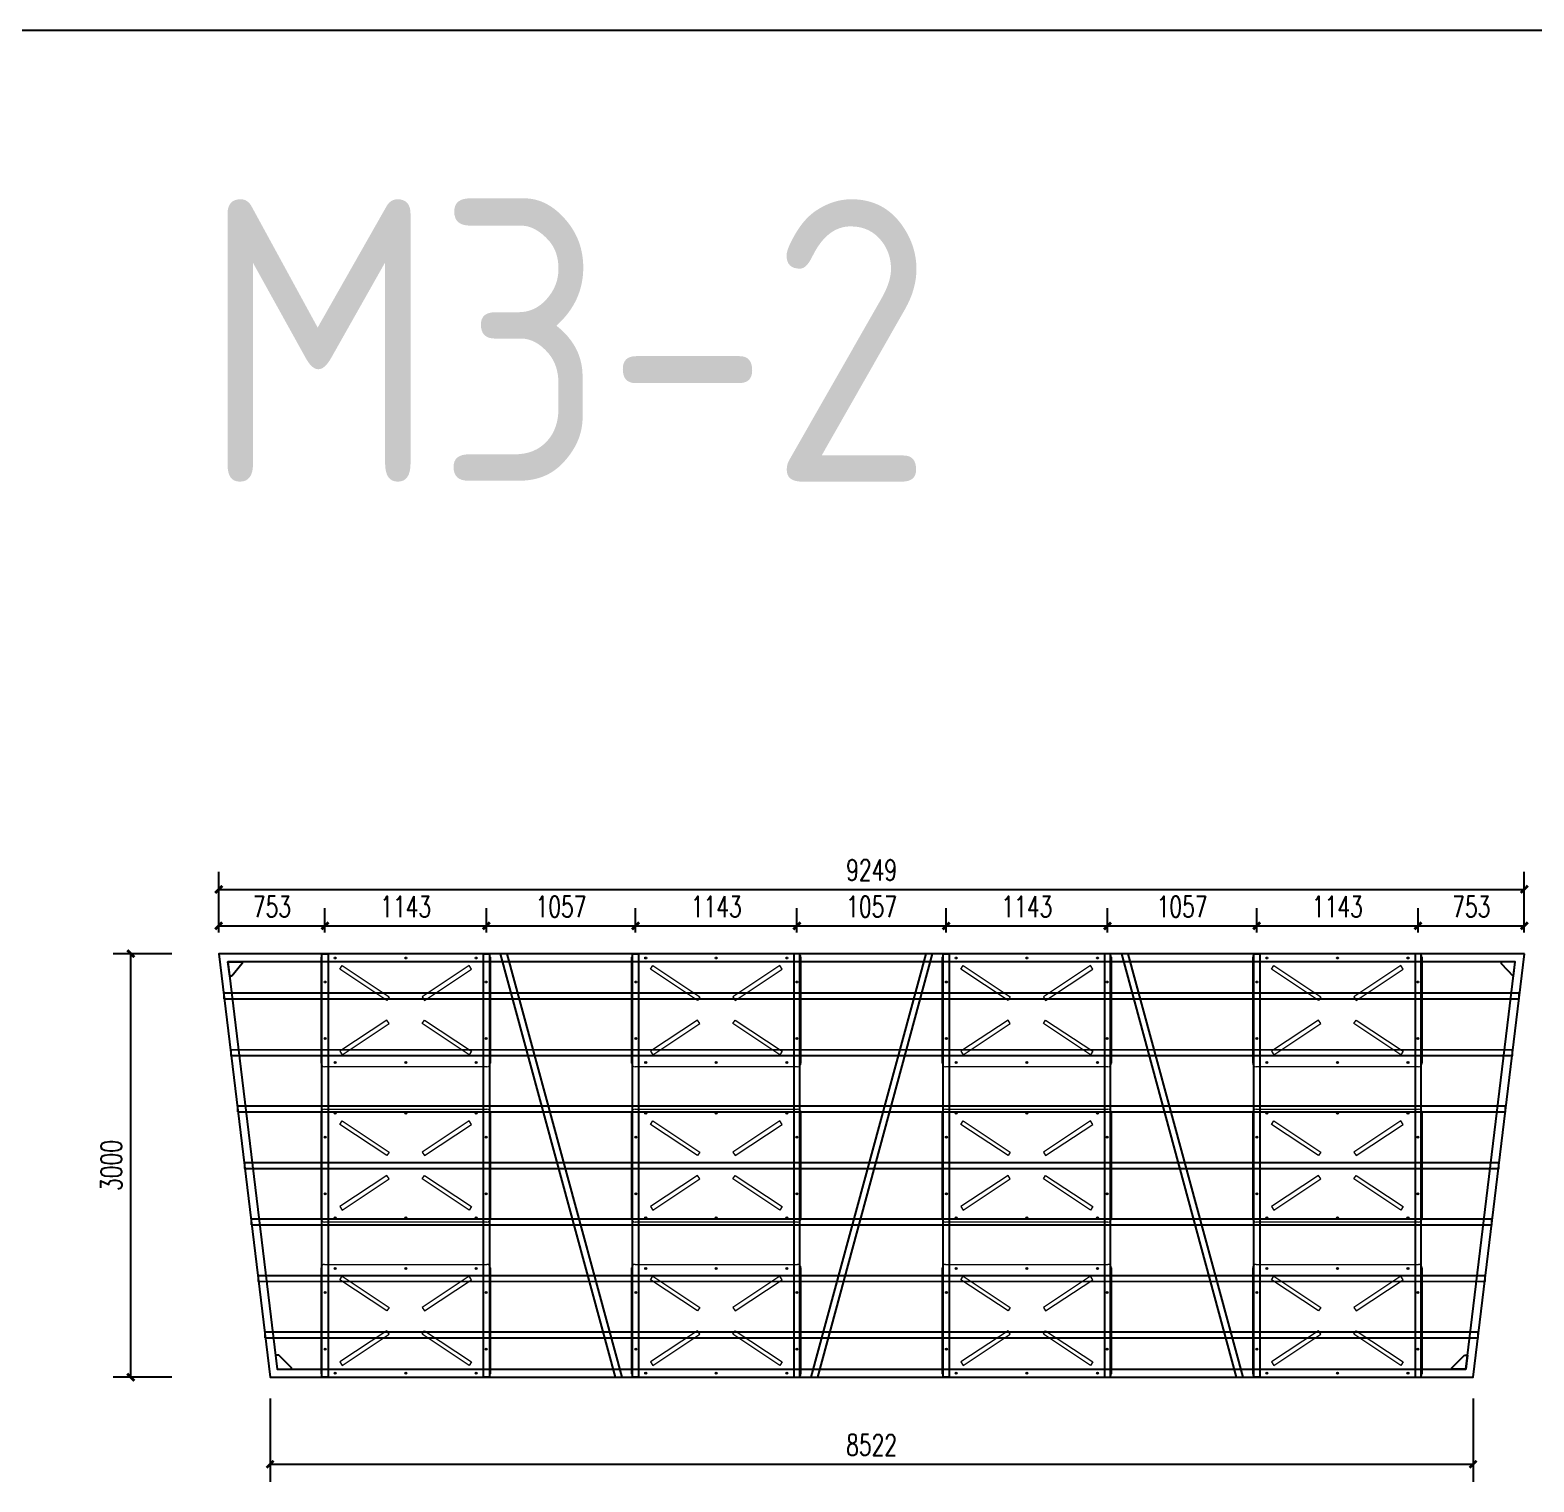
# Model space of a CAD drawing. Extents: x 1254079 to 1500931, y -102737 to 142253.
# Drawn here: x 1311706 to 1322359, y 22283 to 32566 of the extents above; entities that cross this region are included whole.
import ezdxf

# ---------------------------------------------------------------- set-up
doc = ezdxf.new("R2010")
doc.units = 0
doc.header["$LTSCALE"] = 1000
doc.header["$MEASUREMENT"] = 0
for name, color, linetype in [('14#槽钢', 3, 'Continuous'), ('PUB_DIM', 3, 'Continuous'), ('PUB_TEXT', 7, 'Continuous'), ('W-float bowl浮筒', 253, 'Continuous'), ('W-FLOAT_BOWL浮筒', 253, 'Continuous'), ('W-STEEL_FRAME钢架', 3, 'Continuous'), ('W-STEEL_KEEL钢龙骨', 5, 'Continuous')]:
    doc.layers.add(name, color=color, linetype=linetype)
doc.styles.add('_TCH_DIM_T3', font='SIMPLEX', dxfattribs={"width": 0.705882, "bigfont": 'GBCBIG'})
doc.styles.get("Standard").update_dxf_attribs({"font": 'gbenor.shx', "bigfont": 'gbcbig.shx'})
doc.dimstyles.new('_TCH_ARCH&&50', dxfattribs={"dimtxt": 148.75, "dimasz": 50, "dimexe": 125, "dimexo": 150, "dimgap": 63.125, "dimtad": 1, "dimdec": 0, "dimzin": 0, "dimdsep": 46, "dimtxsty": '_TCH_DIM_T3', "dimblk": 'ARCHTICK', "dimcen": 0.09, "dimclrt": 7, "dimazin": 2, "dimtfac": 1, "dimtdec": 0, "dimtix": 1, "dimtmove": 2, "dimatfit": 3, "dimfxl": 0, "dimtolj": 1, "dimtzin": 0, "dimarcsym": 0})

# ---------------------------------------------------------------- blocks, each defined once
blk = doc.blocks.new('_ArchTick')
at = {"color": 0, "linetype": 'ByBlock', "const_width": 0.4}
blk.add_lwpolyline([(-0.5, -0.5), (0.5, 0.5)], dxfattribs=at)
blk = doc.blocks.new('*D1054')
at = {"layer": 'Defpoints', "color": 0, "transparency": 16777216}
for p in [(1313795, 26221), (1313042, 26024), (1313795, 26024)]:
    blk.add_point(p, dxfattribs=at)
at = {"layer": 'PUB_DIM', "color": 0, "lineweight": -2, "transparency": 16777216}
for p, q in [((1313042, 26174), (1313042, 26346)), ((1313795, 26174), (1313795, 26346)), ((1313042, 26221), (1313795, 26221))]:
    blk.add_line(p, q, dxfattribs=at)
at = {"layer": 'PUB_DIM', "color": 0, "lineweight": -2, "transparency": 16777216, "xscale": 50, "yscale": 50, "zscale": 50, "rotation": 180}
blk.add_blockref('_ArchTick', (1313042, 26221), dxfattribs=at)
at = {"layer": 'PUB_DIM', "color": 0, "lineweight": -2, "transparency": 16777216, "xscale": 50, "yscale": 50, "zscale": 50}
blk.add_blockref('_ArchTick', (1313795, 26221), dxfattribs=at)
at = {"layer": 'PUB_DIM', "color": 7, "transparency": 16777216, "insert": (1313419, 26358), "char_height": 148.8, "attachment_point": 5, "style": '_TCH_DIM_T3'}
blk.add_mtext('\\A1;753', dxfattribs=at)
blk = doc.blocks.new('*D1055')
at = {"layer": 'Defpoints', "color": 0, "transparency": 16777216}
for p in [(1314938, 26221), (1313795, 26024), (1314938, 26024)]:
    blk.add_point(p, dxfattribs=at)
at = {"layer": 'PUB_DIM', "color": 0, "lineweight": -2, "transparency": 16777216}
for p, q in [((1313795, 26174), (1313795, 26346)), ((1314938, 26174), (1314938, 26346)), ((1313795, 26221), (1314938, 26221))]:
    blk.add_line(p, q, dxfattribs=at)
at = {"layer": 'PUB_DIM', "color": 0, "lineweight": -2, "transparency": 16777216, "xscale": 50, "yscale": 50, "zscale": 50, "rotation": 180}
blk.add_blockref('_ArchTick', (1313795, 26221), dxfattribs=at)
at = {"layer": 'PUB_DIM', "color": 0, "lineweight": -2, "transparency": 16777216, "xscale": 50, "yscale": 50, "zscale": 50}
blk.add_blockref('_ArchTick', (1314938, 26221), dxfattribs=at)
at = {"layer": 'PUB_DIM', "color": 7, "transparency": 16777216, "insert": (1314367, 26358), "char_height": 148.8, "attachment_point": 5, "style": '_TCH_DIM_T3'}
blk.add_mtext('\\A1;1143', dxfattribs=at)
blk = doc.blocks.new('*D1056')
at = {"layer": 'Defpoints', "color": 0, "transparency": 16777216}
for p in [(1315995, 26221), (1314938, 26024), (1315995, 26024)]:
    blk.add_point(p, dxfattribs=at)
at = {"layer": 'PUB_DIM', "color": 0, "lineweight": -2, "transparency": 16777216}
for p, q in [((1314938, 26174), (1314938, 26346)), ((1315995, 26174), (1315995, 26346)), ((1314938, 26221), (1315995, 26221))]:
    blk.add_line(p, q, dxfattribs=at)
at = {"layer": 'PUB_DIM', "color": 0, "lineweight": -2, "transparency": 16777216, "xscale": 50, "yscale": 50, "zscale": 50, "rotation": 180}
blk.add_blockref('_ArchTick', (1314938, 26221), dxfattribs=at)
at = {"layer": 'PUB_DIM', "color": 0, "lineweight": -2, "transparency": 16777216, "xscale": 50, "yscale": 50, "zscale": 50}
blk.add_blockref('_ArchTick', (1315995, 26221), dxfattribs=at)
at = {"layer": 'PUB_DIM', "color": 7, "transparency": 16777216, "insert": (1315467, 26358), "char_height": 148.8, "attachment_point": 5, "style": '_TCH_DIM_T3'}
blk.add_mtext('\\A1;1057', dxfattribs=at)
blk = doc.blocks.new('*D1057')
at = {"layer": 'Defpoints', "color": 0, "transparency": 16777216}
for p in [(1317138, 26221), (1315995, 26024), (1317138, 26024)]:
    blk.add_point(p, dxfattribs=at)
at = {"layer": 'PUB_DIM', "color": 0, "lineweight": -2, "transparency": 16777216}
for p, q in [((1315995, 26174), (1315995, 26346)), ((1317138, 26174), (1317138, 26346)), ((1315995, 26221), (1317138, 26221))]:
    blk.add_line(p, q, dxfattribs=at)
at = {"layer": 'PUB_DIM', "color": 0, "lineweight": -2, "transparency": 16777216, "xscale": 50, "yscale": 50, "zscale": 50, "rotation": 180}
blk.add_blockref('_ArchTick', (1315995, 26221), dxfattribs=at)
at = {"layer": 'PUB_DIM', "color": 0, "lineweight": -2, "transparency": 16777216, "xscale": 50, "yscale": 50, "zscale": 50}
blk.add_blockref('_ArchTick', (1317138, 26221), dxfattribs=at)
at = {"layer": 'PUB_DIM', "color": 7, "transparency": 16777216, "insert": (1316567, 26358), "char_height": 148.8, "attachment_point": 5, "style": '_TCH_DIM_T3'}
blk.add_mtext('\\A1;1143', dxfattribs=at)
blk = doc.blocks.new('*D1058')
at = {"layer": 'Defpoints', "color": 0, "transparency": 16777216}
for p in [(1318195, 26221), (1317138, 26024), (1318195, 26024)]:
    blk.add_point(p, dxfattribs=at)
at = {"layer": 'PUB_DIM', "color": 0, "lineweight": -2, "transparency": 16777216}
for p, q in [((1317138, 26174), (1317138, 26346)), ((1318195, 26174), (1318195, 26346)), ((1317138, 26221), (1318195, 26221))]:
    blk.add_line(p, q, dxfattribs=at)
at = {"layer": 'PUB_DIM', "color": 0, "lineweight": -2, "transparency": 16777216, "xscale": 50, "yscale": 50, "zscale": 50, "rotation": 180}
blk.add_blockref('_ArchTick', (1317138, 26221), dxfattribs=at)
at = {"layer": 'PUB_DIM', "color": 0, "lineweight": -2, "transparency": 16777216, "xscale": 50, "yscale": 50, "zscale": 50}
blk.add_blockref('_ArchTick', (1318195, 26221), dxfattribs=at)
at = {"layer": 'PUB_DIM', "color": 7, "transparency": 16777216, "insert": (1317667, 26358), "char_height": 148.8, "attachment_point": 5, "style": '_TCH_DIM_T3'}
blk.add_mtext('\\A1;1057', dxfattribs=at)
blk = doc.blocks.new('*D1059')
at = {"layer": 'Defpoints', "color": 0, "transparency": 16777216}
for p in [(1319338, 26221), (1318195, 26024), (1319338, 26024)]:
    blk.add_point(p, dxfattribs=at)
at = {"layer": 'PUB_DIM', "color": 0, "lineweight": -2, "transparency": 16777216}
for p, q in [((1318195, 26174), (1318195, 26346)), ((1319338, 26174), (1319338, 26346)), ((1318195, 26221), (1319338, 26221))]:
    blk.add_line(p, q, dxfattribs=at)
at = {"layer": 'PUB_DIM', "color": 0, "lineweight": -2, "transparency": 16777216, "xscale": 50, "yscale": 50, "zscale": 50, "rotation": 180}
blk.add_blockref('_ArchTick', (1318195, 26221), dxfattribs=at)
at = {"layer": 'PUB_DIM', "color": 0, "lineweight": -2, "transparency": 16777216, "xscale": 50, "yscale": 50, "zscale": 50}
blk.add_blockref('_ArchTick', (1319338, 26221), dxfattribs=at)
at = {"layer": 'PUB_DIM', "color": 7, "transparency": 16777216, "insert": (1318767, 26358), "char_height": 148.8, "attachment_point": 5, "style": '_TCH_DIM_T3'}
blk.add_mtext('\\A1;1143', dxfattribs=at)
blk = doc.blocks.new('*D1060')
at = {"layer": 'Defpoints', "color": 0, "transparency": 16777216}
for p in [(1320395, 26221), (1319338, 26024), (1320395, 26024)]:
    blk.add_point(p, dxfattribs=at)
at = {"layer": 'PUB_DIM', "color": 0, "lineweight": -2, "transparency": 16777216}
for p, q in [((1319338, 26174), (1319338, 26346)), ((1320395, 26174), (1320395, 26346)), ((1319338, 26221), (1320395, 26221))]:
    blk.add_line(p, q, dxfattribs=at)
at = {"layer": 'PUB_DIM', "color": 0, "lineweight": -2, "transparency": 16777216, "xscale": 50, "yscale": 50, "zscale": 50, "rotation": 180}
blk.add_blockref('_ArchTick', (1319338, 26221), dxfattribs=at)
at = {"layer": 'PUB_DIM', "color": 0, "lineweight": -2, "transparency": 16777216, "xscale": 50, "yscale": 50, "zscale": 50}
blk.add_blockref('_ArchTick', (1320395, 26221), dxfattribs=at)
at = {"layer": 'PUB_DIM', "color": 7, "transparency": 16777216, "insert": (1319867, 26358), "char_height": 148.8, "attachment_point": 5, "style": '_TCH_DIM_T3'}
blk.add_mtext('\\A1;1057', dxfattribs=at)
blk = doc.blocks.new('*D1061')
at = {"layer": 'Defpoints', "color": 0, "transparency": 16777216}
for p in [(1321538, 26221), (1320395, 26024), (1321538, 26024)]:
    blk.add_point(p, dxfattribs=at)
at = {"layer": 'PUB_DIM', "color": 0, "lineweight": -2, "transparency": 16777216}
for p, q in [((1320395, 26174), (1320395, 26346)), ((1321538, 26174), (1321538, 26346)), ((1320395, 26221), (1321538, 26221))]:
    blk.add_line(p, q, dxfattribs=at)
at = {"layer": 'PUB_DIM', "color": 0, "lineweight": -2, "transparency": 16777216, "xscale": 50, "yscale": 50, "zscale": 50, "rotation": 180}
blk.add_blockref('_ArchTick', (1320395, 26221), dxfattribs=at)
at = {"layer": 'PUB_DIM', "color": 0, "lineweight": -2, "transparency": 16777216, "xscale": 50, "yscale": 50, "zscale": 50}
blk.add_blockref('_ArchTick', (1321538, 26221), dxfattribs=at)
at = {"layer": 'PUB_DIM', "color": 7, "transparency": 16777216, "insert": (1320967, 26358), "char_height": 148.8, "attachment_point": 5, "style": '_TCH_DIM_T3'}
blk.add_mtext('\\A1;1143', dxfattribs=at)
blk = doc.blocks.new('*D1062')
at = {"layer": 'Defpoints', "color": 0, "transparency": 16777216}
for p in [(1322291, 26221), (1321538, 26024), (1322291, 26024)]:
    blk.add_point(p, dxfattribs=at)
at = {"layer": 'PUB_DIM', "color": 0, "lineweight": -2, "transparency": 16777216}
for p, q in [((1321538, 26174), (1321538, 26346)), ((1322291, 26174), (1322291, 26346)), ((1321538, 26221), (1322291, 26221))]:
    blk.add_line(p, q, dxfattribs=at)
at = {"layer": 'PUB_DIM', "color": 0, "lineweight": -2, "transparency": 16777216, "xscale": 50, "yscale": 50, "zscale": 50, "rotation": 180}
blk.add_blockref('_ArchTick', (1321538, 26221), dxfattribs=at)
at = {"layer": 'PUB_DIM', "color": 0, "lineweight": -2, "transparency": 16777216, "xscale": 50, "yscale": 50, "zscale": 50}
blk.add_blockref('_ArchTick', (1322291, 26221), dxfattribs=at)
at = {"layer": 'PUB_DIM', "color": 7, "transparency": 16777216, "insert": (1321915, 26358), "char_height": 148.8, "attachment_point": 5, "style": '_TCH_DIM_T3'}
blk.add_mtext('\\A1;753', dxfattribs=at)
blk = doc.blocks.new('*D1063')
at = {"layer": 'Defpoints', "color": 0, "transparency": 16777216}
for p in [(1313406, 23024), (1321928, 23024), (1321928, 22408)]:
    blk.add_point(p, dxfattribs=at)
at = {"layer": 'PUB_DIM', "color": 0, "lineweight": -2, "transparency": 16777216}
for p, q in [((1313406, 22874), (1313406, 22283)), ((1321928, 22874), (1321928, 22283)), ((1313406, 22408), (1321928, 22408))]:
    blk.add_line(p, q, dxfattribs=at)
at = {"layer": 'PUB_DIM', "color": 0, "lineweight": -2, "transparency": 16777216, "xscale": 50, "yscale": 50, "zscale": 50, "rotation": 180}
blk.add_blockref('_ArchTick', (1313406, 22408), dxfattribs=at)
at = {"layer": 'PUB_DIM', "color": 0, "lineweight": -2, "transparency": 16777216, "xscale": 50, "yscale": 50, "zscale": 50}
blk.add_blockref('_ArchTick', (1321928, 22408), dxfattribs=at)
at = {"layer": 'PUB_DIM', "color": 7, "transparency": 16777216, "insert": (1317667, 22545), "char_height": 148.8, "attachment_point": 5, "style": '_TCH_DIM_T3'}
blk.add_mtext('\\A1;8522', dxfattribs=at)
blk = doc.blocks.new('*D1064')
at = {"layer": 'Defpoints', "color": 0, "transparency": 16777216}
for p in [(1312419, 26024), (1312860, 26024), (1312860, 23024)]:
    blk.add_point(p, dxfattribs=at)
at = {"layer": 'PUB_DIM', "color": 0, "lineweight": -2, "transparency": 16777216}
for p, q in [((1312710, 26024), (1312294, 26024)), ((1312419, 23024), (1312419, 26024)), ((1312710, 23024), (1312294, 23024))]:
    blk.add_line(p, q, dxfattribs=at)
at = {"layer": 'PUB_DIM', "color": 0, "lineweight": -2, "transparency": 16777216, "xscale": 50, "yscale": 50, "zscale": 50}
for p, rotation in [((1312419, 26024), 90), ((1312419, 23024), 270)]:
    blk.add_blockref('_ArchTick', p, dxfattribs=dict(at, rotation=rotation))
at = {"layer": 'PUB_DIM', "color": 7, "transparency": 16777216, "insert": (1312282, 24524), "char_height": 148.8, "attachment_point": 5, "rotation": 90, "style": '_TCH_DIM_T3'}
blk.add_mtext('\\A1;3000', dxfattribs=at)
blk = doc.blocks.new('*D1065')
at = {"layer": 'Defpoints', "color": 0, "transparency": 16777216}
for p in [(1322291, 26480), (1313042, 26024), (1322291, 26024)]:
    blk.add_point(p, dxfattribs=at)
at = {"layer": 'PUB_DIM', "color": 0, "lineweight": -2, "transparency": 16777216}
for p, q in [((1313042, 26174), (1313042, 26605)), ((1322291, 26174), (1322291, 26605)), ((1313042, 26480), (1322291, 26480))]:
    blk.add_line(p, q, dxfattribs=at)
at = {"layer": 'PUB_DIM', "color": 0, "lineweight": -2, "transparency": 16777216, "xscale": 50, "yscale": 50, "zscale": 50, "rotation": 180}
blk.add_blockref('_ArchTick', (1313042, 26480), dxfattribs=at)
at = {"layer": 'PUB_DIM', "color": 0, "lineweight": -2, "transparency": 16777216, "xscale": 50, "yscale": 50, "zscale": 50}
blk.add_blockref('_ArchTick', (1322291, 26480), dxfattribs=at)
at = {"layer": 'PUB_DIM', "color": 7, "transparency": 16777216, "insert": (1317667, 26618), "char_height": 148.8, "attachment_point": 5, "style": '_TCH_DIM_T3'}
blk.add_mtext('\\A1;9249', dxfattribs=at)
blk = doc.blocks.new('$matou$00000145')
at = {"layer": 'W-float bowl浮筒', "lineweight": 0}
for p, q in [((-600, -375), (-600, 375)), ((-575, 400), (575, 400)), ((-507, 370), (-493, 370)), ((-500, 377), (-500, 363)), ((-7, 370), (7, 370)), ((0, 377), (0, 363)), ((493, 370), (507, 370)), ((500, 377), (500, 363)), ((600, 375), (600, -375)), ((-577, 200), (-563, 200)), ((-570, 207), (-570, 193)), ((563, 200), (577, 200)), ((570, 207), (570, 193)), ((-577, -200), (-563, -200)), ((-570, -193), (-570, -207)), ((563, -200), (577, -200)), ((570, -193), (570, -207)), ((575, -400), (-575, -400)), ((-507, -370), (-493, -370)), ((-500, -377), (-500, -363)), ((-7, -370), (7, -370)), ((0, -377), (0, -363)), ((493, -370), (507, -370)), ((500, -377), (500, -363))]:
    blk.add_line(p, q, dxfattribs=at)
at = {"layer": 'W-float bowl浮筒', "lineweight": 0, "ltscale": 100}
for points in [[(-450, 316), (-117, 95), (-133, 70), (-467, 291)], [(450, 316), (117, 95), (133, 70), (467, 291)], [(-450, -316), (-117, -95), (-133, -70), (-467, -291)], [(450, -316), (117, -95), (133, -70), (467, -291)]]:
    blk.add_lwpolyline(points, close=True, dxfattribs=at)
at = {"layer": 'W-float bowl浮筒', "lineweight": 0}
for centre in [(-500, 370), (0, 370), (500, 370), (-570, 200), (570, 200), (-570, -200), (570, -200), (-500, -370), (0, -370), (500, -370)]:
    blk.add_circle(centre, 7, dxfattribs=at)
for centre, start, end in [((-575, 375), 90, 180), ((575, 375), 0, 90), ((-575, -375), 180, 270), ((575, -375), 270, 0)]:
    blk.add_arc(centre, 25, start, end, dxfattribs=at)

msp = doc.modelspace()

# ---------------------------------------------------------------- linework, layer by layer
at = {"layer": '14#槽钢'}
msp.add_lwpolyline([(1284443.8, 32566), (1371490.4, 32566)], dxfattribs=at)
for points in [[(1322291.3, 26023.8), (1313042.2, 26023.8), (1313405.6, 23023.7), (1321928, 23023.7)], [(1322225.9, 25965.8), (1313107.7, 25965.8), (1313457, 23081.7), (1321876.6, 23081.7)]]:
    msp.add_lwpolyline(points, close=True, dxfattribs=at)
at = {"layer": 'PUB_DIM'}
for p, q in [((1314929.8, 24723.8), (1314943.8, 24723.8)), ((1314936.8, 24730.8), (1314936.8, 24716.8)), ((1314929.8, 24323.8), (1314943.8, 24323.8)), ((1314936.8, 24330.8), (1314936.8, 24316.8))]:
    msp.add_line(p, q, dxfattribs=at)
at = {"layer": 'W-STEEL_FRAME钢架'}
for p, q in [((1315036.6, 26023.8), (1315850.6, 23023.8)), ((1315083, 26023.8), (1315897, 23023.8)), ((1318050.6, 26023.8), (1317236.6, 23023.8)), ((1318097, 26023.8), (1317283, 23023.8)), ((1319436.6, 26023.8), (1320250.6, 23023.8)), ((1319483, 26023.8), (1320297, 23023.8))]:
    msp.add_line(p, q, dxfattribs=at)
for points in [[(1313773.8, 26023.8), (1313816.8, 26023.8), (1313816.8, 23023.8), (1313773.8, 23023.8)], [(1314916.8, 26023.8), (1314959.8, 26023.8), (1314959.8, 23023.8), (1314916.8, 23023.8)], [(1315973.8, 26023.8), (1316016.8, 26023.8), (1316016.8, 23023.8), (1315973.8, 23023.8)], [(1317159.8, 26023.8), (1317116.8, 26023.8), (1317116.8, 23023.8), (1317159.8, 23023.8)], [(1318173.8, 26023.8), (1318216.8, 26023.8), (1318216.8, 23023.8), (1318173.8, 23023.8)], [(1319359.8, 26023.8), (1319316.8, 26023.8), (1319316.8, 23023.8), (1319359.8, 23023.8)], [(1320373.8, 26023.8), (1320416.8, 26023.8), (1320416.8, 23023.8), (1320373.8, 23023.8)], [(1321559.8, 26023.8), (1321516.8, 26023.8), (1321516.8, 23023.8), (1321559.8, 23023.8)]]:
    msp.add_lwpolyline(points, close=True, dxfattribs=at)
at = {"layer": 'W-STEEL_FRAME钢架', "color": 1}
for points in [[(1313135.4, 25865.8), (1313119.8, 25865.8), (1313107.7, 25965.8), (1313207.7, 25965.8), (1313207.7, 25955.8)], [(1322211.7, 25865.8), (1322213.8, 25865.8), (1322225.9, 25965.8), (1322126.6, 25965.8), (1322126.6, 25955.8)], [(1313467, 23181.7), (1313444.9, 23181.7), (1313457, 23081.7), (1313557, 23081.7), (1313557, 23091.7)], [(1321866.6, 23181.7), (1321888.7, 23181.8), (1321876.6, 23081.7), (1321776.6, 23081.7), (1321776.6, 23091.7)]]:
    msp.add_lwpolyline(points, close=True, dxfattribs=at)
at = {"layer": 'W-STEEL_KEEL钢龙骨'}
for points in [[(1313078.6, 25703.5), (1322255, 25703.5), (1322255, 25743.5), (1313078.6, 25743.5)], [(1313127.2, 25302.1), (1322206.5, 25303), (1322206.5, 25343), (1313127.2, 25342.1)], [(1313175.5, 24903.7), (1322158.1, 24904), (1322158.1, 24944), (1313175.5, 24943.7)], [(1313223.9, 24503.8), (1322109.7, 24503.7), (1322109.7, 24543.7), (1313223.9, 24543.8)], [(1313272.4, 24103.6), (1322061.3, 24104), (1322061.3, 24144), (1313272.4, 24143.6)], [(1313320.8, 23703.4), (1322012.8, 23703.7), (1322012.8, 23743.7), (1313320.8, 23743.4)], [(1313369.2, 23303.7), (1321964.3, 23303.8), (1321964.3, 23343.8), (1313369.2, 23343.7)]]:
    msp.add_lwpolyline(points, close=True, dxfattribs=at)

# ---------------------------------------------------------------- block references
at = {"layer": 'W-FLOAT_BOWL浮筒'}
for p in [(1314366.8, 25623.8), (1316566.8, 25623.8), (1318766.8, 25623.8), (1320966.8, 25623.8), (1314366.8, 24523.8), (1316566.8, 24523.8), (1318766.8, 24523.8), (1320966.8, 24523.8), (1314366.8, 23423.8), (1316566.8, 23423.8), (1318766.8, 23423.8), (1320966.8, 23423.8)]:
    msp.add_blockref('$matou$00000145', p, dxfattribs=at)

# ---------------------------------------------------------------- texts
at = {"layer": 'PUB_TEXT'}
msp.add_text('M3-2', height=2000, dxfattribs=at).set_placement((1312921.9, 29367.7))

# ---------------------------------------------------------------- dimensions: what is measured, and where the dimension line sits
at = {"layer": 'PUB_DIM'}
for p1, p2, distance, picture, middle in [((1313042.2, 26023.8), (1322291.3, 26023.8), 456.7, '*D1065', (1317666.8, 26618)), ((1313042.2, 26023.8), (1313795.3, 26023.8), 196.7, '*D1054', (1313418.8, 26358)), ((1313795.3, 26023.8), (1314938.3, 26023.8), 196.7, '*D1055', (1314366.8, 26358)), ((1314938.3, 26023.8), (1315995.3, 26023.8), 196.7, '*D1056', (1315466.8, 26358)), ((1315995.3, 26023.8), (1317138.3, 26023.8), 196.7, '*D1057', (1316566.8, 26358)), ((1317138.3, 26023.8), (1318195.3, 26023.8), 196.7, '*D1058', (1317666.8, 26358)), ((1318195.3, 26023.8), (1319338.3, 26023.8), 196.7, '*D1059', (1318766.8, 26358)), ((1319338.3, 26023.8), (1320395.3, 26023.8), 196.7, '*D1060', (1319866.8, 26358)), ((1320395.3, 26023.8), (1321538.3, 26023.8), 196.7, '*D1061', (1320966.8, 26358)), ((1321538.3, 26023.8), (1322291.3, 26023.8), 196.7, '*D1062', (1321914.8, 26358)), ((1312860.2, 23023.7), (1312860.2, 26023.8), 441.1, '*D1064', (1312281.6, 24523.8)), ((1313405.6, 23023.7), (1321928, 23023.7), -615.8, '*D1063', (1317666.8, 22545.4))]:
    dim = msp.add_aligned_dim(p1=p1, p2=p2, distance=distance, dimstyle='_TCH_ARCH&&50', dxfattribs=at)
    dim.commit()
    dim.dimension.update_dxf_attribs({"geometry": picture, "text_midpoint": middle})

doc.saveas('drawing.dxf')
